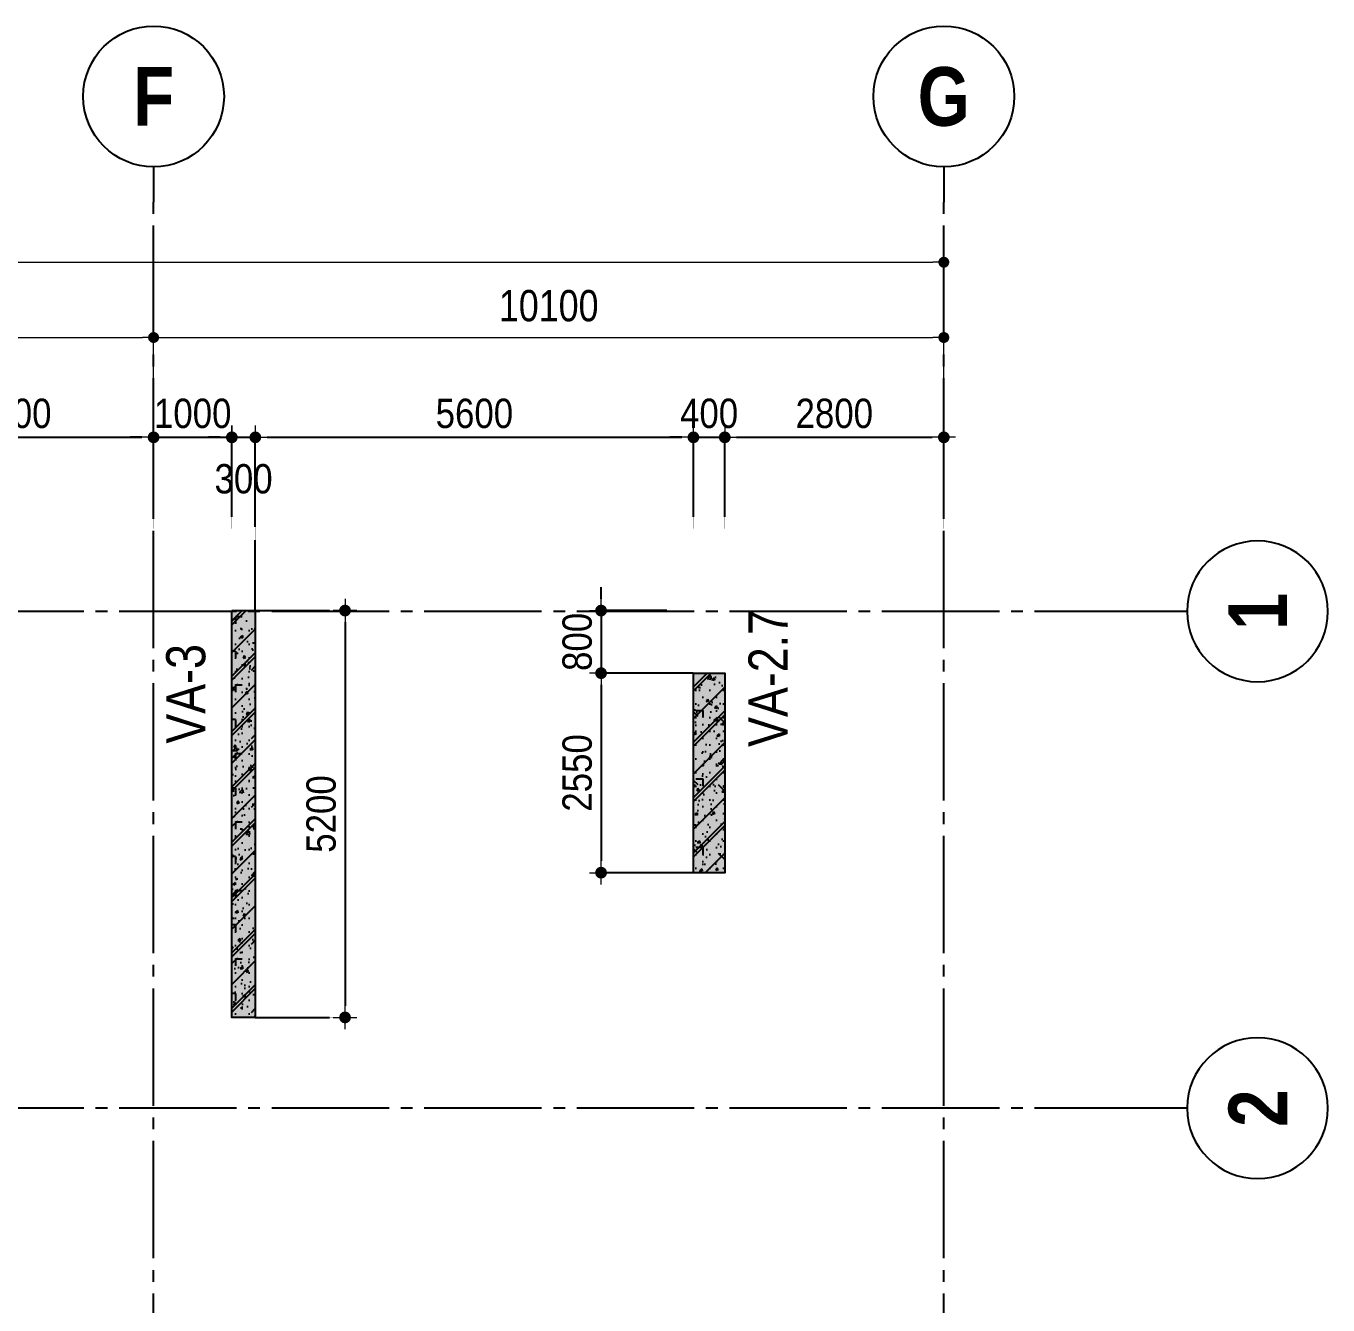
# Model space of a CAD drawing. Header units: millimetres. Extents: x -3973692 to -2843767, y 592734 to 838475.
# Drawn here: x -3305575 to -3288936, y 753355 to 769702 of the extents above; entities that cross this region are included whole.
import ezdxf
from ezdxf.enums import TextEntityAlignment as Align

# ---------------------------------------------------------------- set-up
doc = ezdxf.new("R2010")
doc.units = ezdxf.units.MM
doc.header["$MEASUREMENT"] = 0
doc.header["$PDMODE"] = 3
doc.header["$PDSIZE"] = -20
doc.linetypes.add('CHG_XX_Luoi truc-Block A$0$MB_Luoi truc-150-TWA$0$Center101', pattern=[13, 10, -1, 1, -1])
doc.linetypes.add('HIDDEN5', pattern=[2.8375, 1.25, -1.5875])
doc.layers.get('0').update_dxf_attribs({"lineweight": 9})
doc.layers.get('Defpoints').update_dxf_attribs({"color": 10, "lineweight": 0})
for name, color, linetype, lineweight in [("'S_General_Dim_1", 1, 'Continuous', 18), ('CHG_XX_Cot_Block A-T2-3$0$DBAO', 3, 'Continuous', 13), ('CHG_XX_Luoi truc-Block A$0$Dim 200', 1, 'Continuous', 5), ('TEXT', 7, 'Continuous', 15)]:
    doc.layers.add(name, color=color, linetype=linetype, lineweight=lineweight)
for name, color, linetype in [('CHG_XX_Cot_Block A-T2-3$0$mb_cot tang 4-8 twa$0$Concrete Hatch', 218, 'Continuous'), ('CHG_XX_Cot_Block A-T2-3$0$mb_cot tang 4-8 twa$0$Concrete Line', 6, 'Continuous'), ('CHG_XX_Cot_Block A-T2-3$0$mb_cot tang 4-8 twa$0$Concrete Solid', 216, 'Continuous'), ('CHG_XX_Luoi truc-Block A$0$MB_Luoi truc-150-TWA$0$Grid', 34, 'Continuous'), ('CHG_XX_Luoi truc-Block A$0$MB_Luoi truc-150-TWA$0$Grid Line', 251, 'CHG_XX_Luoi truc-Block A$0$MB_Luoi truc-150-TWA$0$Center101')]:
    doc.layers.add(name, color=color, linetype=linetype)
doc.styles.add('arial', font='arial.ttf', dxfattribs={"width": 0.85})
doc.styles.add('CHG_XX_Luoi truc-Block A$0$MB_Luoi truc-150-TWA$0$Grid A-F$0$VNI-HelveCB', font='')
doc.styles.add('CHG_XX_Luoi truc-Block A$0$Star-HelCon', font='')
doc.styles.add('TTP-HelCon', font='')
doc.styles.get('CHG_XX_Luoi truc-Block A$0$MB_Luoi truc-150-TWA$0$Grid A-F$0$VNI-HelveCB').set_extended_font_data('VNI-Helve-Condense', bold=True)
doc.styles.get('CHG_XX_Luoi truc-Block A$0$Star-HelCon').set_extended_font_data('VNI-Helve-Condense')
doc.styles.get('TTP-HelCon').set_extended_font_data('VNI-Helve-Condense')
doc.dimstyles.new('150', dxfattribs={"dimscale": 150, "dimtxt": 2.5, "dimasz": 1, "dimexe": 0, "dimexo": 0, "dimgap": 0.75, "dimtad": 1, "dimdec": 0, "dimzin": 9, "dimdsep": 46, "dimtxsty": 'arial', "dimblk1": 'DIMDOT', "dimblk2": 'DIMDOT', "dimsah": 1, "dimcen": 2, "dimdle": 3, "dimclre": 8, "dimclrt": 2, "dimadec": 0, "dimazin": 0, "dimtfac": 1, "dimtdec": 0, "dimtix": 1, "dimtmove": 2, "dimatfit": 3, "dimldrblk": 'DIMPIJL', "dimfxl": 1, "dimtvp": 1.8, "dimtolj": 1, "dimtzin": 0, "dimarcsym": 0})
doc.dimstyles.new('CHG_XX_Luoi truc-Block A$0$Dim 200', dxfattribs={"dimscale": 200, "dimtxt": 2, "dimasz": 0.7, "dimexe": 1, "dimexo": 1, "dimgap": 1, "dimtad": 1, "dimdec": 0, "dimzin": 12, "dimdsep": 46, "dimtxsty": 'CHG_XX_Luoi truc-Block A$0$Star-HelCon', "dimblk": 'CHG_XX_Luoi truc-Block A$0$_Dot', "dimcen": 1, "dimclrd": 256, "dimclre": 256, "dimclrt": 3, "dimadec": 0, "dimazin": 0, "dimtfac": 1, "dimtdec": 0, "dimtix": 1, "dimtmove": 2, "dimatfit": 3, "dimldrblk": 'CHG_XX_Luoi truc-Block A$0$HTT Arrow 30', "dimfxl": 1, "dimtolj": 1, "dimtzin": 0, "dimarcsym": 0})

# ---------------------------------------------------------------- blocks, each defined once
blk = doc.blocks.new('*U3016')
at = {"layer": 'CHG_XX_Luoi truc-Block A$0$MB_Luoi truc-150-TWA$0$Grid', "lineweight": -2}
blk.add_line((0, 470.0000000000001), (0, 467.0000000000001), dxfattribs=at)
blk.add_circle((0, 476.0000000000001), 6, dxfattribs=at)
at = {"layer": 'CHG_XX_Luoi truc-Block A$0$MB_Luoi truc-150-TWA$0$Grid Line'}
blk.add_line((0, 0), (0, 467.0000000000001), dxfattribs=at)
at = {"layer": 'CHG_XX_Luoi truc-Block A$0$MB_Luoi truc-150-TWA$0$Grid', "lineweight": -2, "style": 'CHG_XX_Luoi truc-Block A$0$MB_Luoi truc-150-TWA$0$Grid A-F$0$VNI-HelveCB'}
for tag, p in [('GRIDSUB', (0, 476.0000000000001)), ('GRID', (0, -9))]:
    blk.add_attdef(tag, text='', height=5, dxfattribs=at).set_placement(p, align=Align.MIDDLE)
blk = doc.blocks.new('CHG_XX_Luoi truc-Block A$0$_Dot')
at = {"color": 0, "linetype": 'ByBlock', "lineweight": -2}
blk.add_line((-0.5, 0), (-1, 0), dxfattribs=at)
at = {"color": 0, "linetype": 'ByBlock', "const_width": 0.5}
blk.add_lwpolyline([(-0.25, 0, 1), (0.25, 0, 1)], format="xyb", close=True, dxfattribs=at)
blk = doc.blocks.new('*D3009')
at = {"layer": 'CHG_XX_Luoi truc-Block A$0$Dim 200', "lineweight": -2, "transparency": 16777216}
for p, q in [((38150, 154891.4125687345), (38150, 155959.6356885452)), ((44550, 154891.4125687345), (44550, 155959.6356885452)), ((38290, 155759.6356885452), (44410, 155759.6356885452))]:
    blk.add_line(p, q, dxfattribs=at)
at = {"layer": 'Defpoints', "color": 0, "transparency": 16777216}
for p in [(44550, 155759.6356885452), (38150, 154691.4125687345), (44550, 154691.4125687345)]:
    blk.add_point(p, dxfattribs=at)
at = {"layer": 'CHG_XX_Luoi truc-Block A$0$Dim 200', "lineweight": -2, "transparency": 16777216, "xscale": 140, "yscale": 140, "zscale": 140, "rotation": 180}
blk.add_blockref('CHG_XX_Luoi truc-Block A$0$_Dot', (38150, 155759.6356885452), dxfattribs=at)
at = {"layer": 'CHG_XX_Luoi truc-Block A$0$Dim 200', "lineweight": -2, "transparency": 16777216, "xscale": 140, "yscale": 140, "zscale": 140}
blk.add_blockref('CHG_XX_Luoi truc-Block A$0$_Dot', (44550, 155759.6356885452), dxfattribs=at)
at = {"layer": 'CHG_XX_Luoi truc-Block A$0$Dim 200', "color": 3, "transparency": 16777216, "insert": (41350, 156163.9023552119), "char_height": 400, "attachment_point": 5, "style": 'CHG_XX_Luoi truc-Block A$0$Star-HelCon'}
blk.add_mtext('\\A1;6400', dxfattribs=at)
blk = doc.blocks.new('CHG_XX_Luoi truc-Block A$0$HTT Arrow 30')
blk.add_hatch(color=256).paths.add_polyline_path([(-2.5, 0.3750000000000002), (-2.5, -0.3749999999999998), (0, 0)])
at = {"color": 0, "linetype": 'ByBlock', "lineweight": -2}
for p, q in [((0, 0), (-2.5, 0.3750000000000002)), ((-2.5, -0.3749999999999998), (-2.5, 0.3750000000000002)), ((0, 0), (-2.5, -0.3749999999999998))]:
    blk.add_line(p, q, dxfattribs=at)
blk = doc.blocks.new('*D3010')
at = {"layer": 'CHG_XX_Luoi truc-Block A$0$Dim 200', "lineweight": -2, "transparency": 16777216}
for p, q in [((-1.031468626855521e-13, 154891.4125687345), (2.117720963990976e-14, 156921.7787512456)), ((54650, 154891.4125687345), (54650, 156921.7787512456)), ((140, 156721.7787512456), (54510, 156721.7787512456))]:
    blk.add_line(p, q, dxfattribs=at)
at = {"layer": 'Defpoints', "color": 0, "transparency": 16777216}
for p in [(54650, 156721.7787512456), (-1.153933306770256e-13, 154691.4125687345), (54650, 154691.4125687345)]:
    blk.add_point(p, dxfattribs=at)
at = {"layer": 'CHG_XX_Luoi truc-Block A$0$Dim 200', "lineweight": -2, "transparency": 16777216, "xscale": 140, "yscale": 140, "zscale": 140, "rotation": 180}
blk.add_blockref('CHG_XX_Luoi truc-Block A$0$_Dot', (8.930741648436222e-15, 156721.7787512456), dxfattribs=at)
at = {"layer": 'CHG_XX_Luoi truc-Block A$0$Dim 200', "lineweight": -2, "transparency": 16777216, "xscale": 140, "yscale": 140, "zscale": 140}
blk.add_blockref('CHG_XX_Luoi truc-Block A$0$_Dot', (54650, 156721.7787512456), dxfattribs=at)
at = {"layer": 'CHG_XX_Luoi truc-Block A$0$Dim 200', "color": 3, "transparency": 16777216, "insert": (27325, 157126.0454179123), "char_height": 400, "attachment_point": 5, "style": 'CHG_XX_Luoi truc-Block A$0$Star-HelCon'}
blk.add_mtext('\\A1;54650', dxfattribs=at)
blk = doc.blocks.new('*D3012')
at = {"layer": 'CHG_XX_Luoi truc-Block A$0$Dim 200', "lineweight": -2, "transparency": 16777216}
for p, q in [((44550, 154891.4125687345), (44550, 155959.6356885452)), ((54650, 154891.4125687345), (54650, 155959.6356885452)), ((44690, 155759.6356885452), (54510, 155759.6356885452))]:
    blk.add_line(p, q, dxfattribs=at)
at = {"layer": 'Defpoints', "color": 0, "transparency": 16777216}
for p in [(54650, 155759.6356885452), (44550, 154691.4125687345), (54650, 154691.4125687345)]:
    blk.add_point(p, dxfattribs=at)
at = {"layer": 'CHG_XX_Luoi truc-Block A$0$Dim 200', "lineweight": -2, "transparency": 16777216, "xscale": 140, "yscale": 140, "zscale": 140, "rotation": 180}
blk.add_blockref('CHG_XX_Luoi truc-Block A$0$_Dot', (44550, 155759.6356885452), dxfattribs=at)
at = {"layer": 'CHG_XX_Luoi truc-Block A$0$Dim 200', "lineweight": -2, "transparency": 16777216, "xscale": 140, "yscale": 140, "zscale": 140}
blk.add_blockref('CHG_XX_Luoi truc-Block A$0$_Dot', (54650, 155759.6356885452), dxfattribs=at)
at = {"layer": 'CHG_XX_Luoi truc-Block A$0$Dim 200', "color": 3, "transparency": 16777216, "insert": (49600, 156163.9023552119), "char_height": 400, "attachment_point": 5, "style": 'CHG_XX_Luoi truc-Block A$0$Star-HelCon'}
blk.add_mtext('\\A1;10100', dxfattribs=at)
blk = doc.blocks.new('*U3014')
at = {"layer": 'CHG_XX_Luoi truc-Block A$0$MB_Luoi truc-150-TWA$0$Grid', "lineweight": -2}
blk.add_line((0, -3), (0, 0), dxfattribs=at)
blk.add_circle((0, -9), 6, dxfattribs=at)
at = {"layer": 'CHG_XX_Luoi truc-Block A$0$MB_Luoi truc-150-TWA$0$Grid Line'}
blk.add_line((0, 0), (0, 404), dxfattribs=at)
at = {"layer": 'CHG_XX_Luoi truc-Block A$0$MB_Luoi truc-150-TWA$0$Grid', "lineweight": -2, "style": 'CHG_XX_Luoi truc-Block A$0$MB_Luoi truc-150-TWA$0$Grid A-F$0$VNI-HelveCB'}
for tag, p in [('GRIDSUB', (0, 413)), ('GRID', (0, -9))]:
    blk.add_attdef(tag, text='', height=5, dxfattribs=at).set_placement(p, align=Align.MIDDLE)
blk = doc.blocks.new('*U3013')
at = {"layer": 'CHG_XX_Luoi truc-Block A$0$MB_Luoi truc-150-TWA$0$Grid', "lineweight": -2}
blk.add_line((0, -3), (0, 0), dxfattribs=at)
blk.add_circle((0, -9), 6, dxfattribs=at)
at = {"layer": 'CHG_XX_Luoi truc-Block A$0$MB_Luoi truc-150-TWA$0$Grid Line'}
blk.add_line((0, 0), (0, 403), dxfattribs=at)
at = {"layer": 'CHG_XX_Luoi truc-Block A$0$MB_Luoi truc-150-TWA$0$Grid', "lineweight": -2, "style": 'CHG_XX_Luoi truc-Block A$0$MB_Luoi truc-150-TWA$0$Grid A-F$0$VNI-HelveCB'}
for tag, p in [('GRIDSUB', (0, 412)), ('GRID', (0, -9))]:
    blk.add_attdef(tag, text='', height=5, dxfattribs=at).set_placement(p, align=Align.MIDDLE)
blk = doc.blocks.new('*U2985')
at = {"layer": 'CHG_XX_Cot_Block A-T2-3$0$mb_cot tang 4-8 twa$0$Concrete Hatch'}
h = blk.add_hatch(dxfattribs=at)
h.set_pattern_fill('CONCRETE', color=256, scale=50, style=0, pattern_type=2)
h.set_pattern_definition([(45, (3649.999999999999, -49.99999999999999), (-176.7766952966369, 176.7766952966369), []), (45, (3649.999999999999, 1.4210854715202e-14), (-353.5533905932737, 353.5533905932738), []), (49.99999999999999, (3649.999999999999, -49.99999999999999), (358.6300913003767, -31.37606749129755), [37.5, -412.5]), (355, (3649.999999999999, -49.99999999999999), (-69.3756668065, 376.0960668500059), [30, -330]), (100.4514, (3679.885839999999, -52.61466999999998), (289.2546908570108, 344.7197710304768), [31.870095, -350.571056]), (46.18420000000001, (3649.999999999999, 50.00000000000001), (533.6205243128222, -82.75950716450905), [56.25, -618.75]), (96.6356, (3694.468372499999, 43.1033465), (467.3313527743517, 487.0589354502209), [47.805144, -525.8565]), (351.1842, (3649.999999999999, 50.00000000000001), (467.3309725668136, 487.0593004626623), [45, -495]), (21, (3699.999999999999, 25.00000000000001), (298.4535260592309, -201.3094453326694), [37.5, -412.5]), (326.0000000000001, (3699.999999999999, 25.00000000000001), (121.6576659607909, 362.5750225234265), [30, -330]), (71.4514, (3724.871116499999, 8.224197000000018), (420.111314290745, 161.2652483549762), [31.870095, -350.571056]), (37.50000000000001, (3649.999999999999, -49.99999999999999), (6.079927658645334, 166.4469269156558), [0, -326, 0, -335, 0, -331.25]), (7.499999999999999, (3649.999999999999, -49.99999999999999), (131.5347687210743, 197.2058559411801), [0, -191, 0, -318.5, 0, -126.25]), (327.5, (3538.499999999999, -49.99999999999999), (266.9112180862045, -11.2774358671899), [0, -125, 0, -390, 0, -517.5]), (317.5, (3488.499999999999, -49.99999999999999), (291.5930846711931, 50.05249116615882), [0, -162.5, 0, -259, 0, -367.5]), (0, (3824.999999999999, 125), (0, 875), [87.5, -787.5]), (0, (4087.499999999999, 300), (0, 875), [87.5, -787.5]), (0, (3912.499999999999, 650), (0, 875), [87.5, -350, 87.5, -350]), (90, (3824.999999999999, 125), (-875, 5.35782974626967e-14), [87.5, -787.5]), (90, (3912.499999999999, 650), (-875, 5.35782974626967e-14), [87.5, -787.5]), (90, (4174.999999999999, 300), (-875, 5.35782974626967e-14), [87.5, -787.5]), (90, (4349.999999999999, 562.5), (-875, 5.35782974626967e-14), [87.5, -787.5]), (135, (3912.499999999999, 125), (-875.016357447105, 8.881784197001252e-14), [123.76, -1113.7]), (135, (3999.999999999999, 650), (-875.016357447105, 8.881784197001252e-14), [123.76, -1113.7]), (45, (4087.499999999999, 300), (8.881784197001252e-14, 875.016357447105), [123.76, -247.485, 123.76, -742.455]), (0, (3474.999999999999, -49.99999999999999), (87.5, 87.5), [-175, 0])])
h.paths.add_polyline_path([(-750, 150), (-750, -150), (4449.999999999999, -150.0000000000001), (4449.999999999999, 150)])
at = {"layer": 'CHG_XX_Cot_Block A-T2-3$0$mb_cot tang 4-8 twa$0$Concrete Solid'}
blk.add_hatch(color=256, dxfattribs=at).paths.add_polyline_path([(-750, 150), (-750, -150), (4449.999999999999, -150.0000000000001), (4449.999999999999, 150)])
at = {"layer": 'CHG_XX_Cot_Block A-T2-3$0$mb_cot tang 4-8 twa$0$Concrete Line'}
blk.add_lwpolyline([(-750, 150), (-750, -150), (4449.999999999999, -150.0000000000001), (4449.999999999999, 150)], close=True, dxfattribs=at)
blk = doc.blocks.new('*U2988')
at = {"layer": 'CHG_XX_Cot_Block A-T2-3$0$mb_cot tang 4-8 twa$0$Concrete Hatch'}
h = blk.add_hatch(dxfattribs=at)
h.set_pattern_fill('CONCRETE', color=256, scale=50, style=0, pattern_type=2)
h.set_pattern_definition([(45, (999.9999999999998, -249.9999999999997), (-176.7766952966369, 176.7766952966369), []), (45, (999.9999999999998, -199.9999999999997), (-353.5533905932737, 353.5533905932738), []), (49.99999999999999, (999.9999999999998, -249.9999999999997), (358.6300913003767, -31.37606749129755), [37.5, -412.5]), (355, (999.9999999999998, -249.9999999999997), (-69.3756668065, 376.0960668500059), [30, -330]), (100.4514, (1029.88584, -252.6146699999997), (289.2546908570108, 344.7197710304768), [31.870095, -350.571056]), (46.18420000000001, (999.9999999999998, -149.9999999999997), (533.6205243128222, -82.75950716450905), [56.25, -618.75]), (96.6356, (1044.4683725, -156.8966534999997), (467.3313527743517, 487.0589354502209), [47.805144, -525.8565]), (351.1842, (999.9999999999998, -149.9999999999997), (467.3309725668136, 487.0593004626623), [45, -495]), (21, (1050, -174.9999999999997), (298.4535260592309, -201.3094453326694), [37.5, -412.5]), (326.0000000000001, (1050, -174.9999999999997), (121.6576659607909, 362.5750225234265), [30, -330]), (71.4514, (1074.8711165, -191.7758029999997), (420.111314290745, 161.2652483549762), [31.870095, -350.571056]), (37.50000000000001, (999.9999999999998, -249.9999999999997), (6.079927658645334, 166.4469269156558), [0, -326, 0, -335, 0, -331.25]), (7.499999999999999, (999.9999999999998, -249.9999999999997), (131.5347687210743, 197.2058559411801), [0, -191, 0, -318.5, 0, -126.25]), (327.5, (888.4999999999998, -249.9999999999997), (266.9112180862045, -11.2774358671899), [0, -125, 0, -390, 0, -517.5]), (317.5, (838.4999999999998, -249.9999999999997), (291.5930846711931, 50.05249116615882), [0, -162.5, 0, -259, 0, -367.5]), (0, (1175, -74.99999999999972), (0, 875), [87.5, -787.5]), (0, (1437.5, 100.0000000000003), (0, 875), [87.5, -787.5]), (0, (1262.5, 450.0000000000003), (0, 875), [87.5, -350, 87.5, -350]), (90, (1175, -74.99999999999972), (-875, 5.35782974626967e-14), [87.5, -787.5]), (90, (1262.5, 450.0000000000003), (-875, 5.35782974626967e-14), [87.5, -787.5]), (90, (1525, 100.0000000000003), (-875, 5.35782974626967e-14), [87.5, -787.5]), (90, (1700, 362.5000000000003), (-875, 5.35782974626967e-14), [87.5, -787.5]), (135, (1262.5, -74.99999999999972), (-875.016357447105, 8.881784197001252e-14), [123.76, -1113.7]), (135, (1350, 450.0000000000003), (-875.016357447105, 8.881784197001252e-14), [123.76, -1113.7]), (45, (1437.5, 100.0000000000003), (8.881784197001252e-14, 875.016357447105), [123.76, -247.485, 123.76, -742.455]), (0, (824.9999999999998, -249.9999999999997), (87.5, 87.5), [-175, 0])])
h.paths.add_polyline_path([(-750, 100.0000000000001), (-750, -299.9999999999998), (1800, -299.9999999999999), (1800, 100.0000000000001)])
at = {"layer": 'CHG_XX_Cot_Block A-T2-3$0$mb_cot tang 4-8 twa$0$Concrete Solid'}
blk.add_hatch(color=256, dxfattribs=at).paths.add_polyline_path([(-750, 100.0000000000001), (-750, -299.9999999999998), (1800, -299.9999999999999), (1800, 100.0000000000001)])
at = {"layer": 'CHG_XX_Cot_Block A-T2-3$0$mb_cot tang 4-8 twa$0$Concrete Line'}
blk.add_lwpolyline([(-750, 100.0000000000001), (-750, -299.9999999999998), (1800, -299.9999999999999), (1800, 100.0000000000001)], close=True, dxfattribs=at)
blk = doc.blocks.new('a')
at = {"layer": 'TEXT', "color": 3, "style": 'TTP-HelCon'}
for s, p in [('VA-2.7', (52653.23059430905, -1732.781148615992)), ('VA-3', (45210.78031963157, -1691.081610463094))]:
    blk.add_text(s, height=500, rotation=90, dxfattribs=at).set_placement(p)
blk = doc.blocks.new('DIMDOT')
for p, q in [((1, 0), (-1, 0)), ((0, -1), (0, 1))]:
    blk.add_line(p, q)
at = {"const_width": 0.5}
blk.add_lwpolyline([(-0.25, 0, 1), (0.25, 0, 1)], format="xyb", close=True, dxfattribs=at)
blk = doc.blocks.new('*D419')
at = {"layer": "'S_General_Dim_1", "color": 8, "linetype": 'HIDDEN5', "lineweight": -2, "transparency": 16777216}
for p, q in [((-3307545.198556936, 763280.6471433819), (-3307545.198556936, 764445.1232009373)), ((-3303945.198556936, 763280.6471433819), (-3303945.198556936, 764445.1232009373))]:
    blk.add_line(p, q, dxfattribs=at)
at = {"layer": "'S_General_Dim_1", "color": 0, "lineweight": -2, "transparency": 16777216}
blk.add_line((-3307395.198556936, 764445.1232009373), (-3304095.198556936, 764445.1232009373), dxfattribs=at)
at = {"layer": 'Defpoints', "color": 0, "transparency": 16777216}
for p in [(-3303945.198556936, 764445.1232009373), (-3307545.198556936, 763280.6471433819), (-3303945.198556936, 763280.6471433819)]:
    blk.add_point(p, dxfattribs=at)
at = {"layer": "'S_General_Dim_1", "color": 0, "lineweight": -2, "transparency": 16777216, "xscale": 150, "yscale": 150, "zscale": 150, "rotation": 180}
blk.add_blockref('DIMDOT', (-3307545.198556936, 764445.1232009373), dxfattribs=at)
at = {"layer": "'S_General_Dim_1", "color": 0, "lineweight": -2, "transparency": 16777216, "xscale": 150, "yscale": 150, "zscale": 150}
blk.add_blockref('DIMDOT', (-3303945.198556936, 764445.1232009373), dxfattribs=at)
at = {"layer": "'S_General_Dim_1", "color": 2, "transparency": 16777216, "insert": (-3305745.198556936, 764749.2159703779), "char_height": 375, "attachment_point": 5, "style": 'arial'}
blk.add_mtext('\\A1;3600', dxfattribs=at)
blk = doc.blocks.new('DIMPIJL')
at = {"linetype": 'ByBlock'}
blk.add_solid([(-2.5, 0.4166666666666686), (-2.5, -0.4166666666666686), (0, 0)], dxfattribs=at)
blk = doc.blocks.new('*D420')
at = {"layer": "'S_General_Dim_1", "color": 0, "lineweight": -2, "transparency": 16777216}
for p, q in [((-3304095.198556936, 764445.1232009373), (-3304245.198556936, 764445.1232009373)), ((-3303945.198556936, 764445.1232009373), (-3302945.198556936, 764445.1232009373)), ((-3302795.198556936, 764445.1232009373), (-3302645.198556936, 764445.1232009373))]:
    blk.add_line(p, q, dxfattribs=at)
at = {"layer": "'S_General_Dim_1", "color": 8, "linetype": 'HIDDEN5', "lineweight": -2, "transparency": 16777216}
for p, q in [((-3303945.198556936, 763280.6471433819), (-3303945.198556936, 764445.1232009373)), ((-3302945.198556936, 763280.6471433819), (-3302945.198556936, 764445.1232009373))]:
    blk.add_line(p, q, dxfattribs=at)
at = {"layer": 'Defpoints', "color": 0, "transparency": 16777216}
for p in [(-3302945.198556936, 764445.1232009373), (-3303945.198556936, 763280.6471433819), (-3302945.198556936, 763280.6471433819)]:
    blk.add_point(p, dxfattribs=at)
at = {"layer": "'S_General_Dim_1", "color": 0, "lineweight": -2, "transparency": 16777216, "xscale": 150, "yscale": 150, "zscale": 150}
blk.add_blockref('DIMDOT', (-3303945.198556936, 764445.1232009373), dxfattribs=at)
at = {"layer": "'S_General_Dim_1", "color": 0, "lineweight": -2, "transparency": 16777216, "xscale": 150, "yscale": 150, "zscale": 150, "rotation": 180}
blk.add_blockref('DIMDOT', (-3302945.198556936, 764445.1232009373), dxfattribs=at)
at = {"layer": "'S_General_Dim_1", "color": 2, "transparency": 16777216, "insert": (-3303445.198556936, 764749.0880713329), "char_height": 375, "attachment_point": 5, "style": 'arial'}
blk.add_mtext('\\A1;1000', dxfattribs=at)
blk = doc.blocks.new('*D421')
at = {"layer": "'S_General_Dim_1", "color": 0, "lineweight": -2, "transparency": 16777216}
for p, q in [((-3303095.198556936, 764445.1232009373), (-3303245.198556936, 764445.1232009373)), ((-3302945.198556936, 764445.1232009373), (-3302645.198556936, 764445.1232009373)), ((-3302495.198556936, 764445.1232009373), (-3302345.198556936, 764445.1232009373))]:
    blk.add_line(p, q, dxfattribs=at)
at = {"layer": "'S_General_Dim_1", "color": 8, "linetype": 'HIDDEN5', "lineweight": -2, "transparency": 16777216}
for p, q in [((-3302945.198556936, 763280.6471433819), (-3302945.198556936, 764445.1232009373)), ((-3302645.198556936, 762230.6471381313), (-3302645.198556936, 764445.1232009373))]:
    blk.add_line(p, q, dxfattribs=at)
at = {"layer": 'Defpoints', "color": 0, "transparency": 16777216}
for p in [(-3302645.198556936, 764445.1232009373), (-3302945.198556936, 763280.6471433819), (-3302645.198556936, 762230.6471381313)]:
    blk.add_point(p, dxfattribs=at)
at = {"layer": "'S_General_Dim_1", "color": 0, "lineweight": -2, "transparency": 16777216, "xscale": 150, "yscale": 150, "zscale": 150}
blk.add_blockref('DIMDOT', (-3302945.198556936, 764445.1232009373), dxfattribs=at)
at = {"layer": "'S_General_Dim_1", "color": 0, "lineweight": -2, "transparency": 16777216, "xscale": 150, "yscale": 150, "zscale": 150, "rotation": 180}
blk.add_blockref('DIMDOT', (-3302645.198556936, 764445.1232009373), dxfattribs=at)
at = {"layer": "'S_General_Dim_1", "color": 2, "transparency": 16777216, "insert": (-3302795.198557002, 763912.9348088267), "char_height": 375, "attachment_point": 5, "style": 'arial'}
blk.add_mtext('\\A1;300', dxfattribs=at)
blk = doc.blocks.new('*D422')
at = {"layer": "'S_General_Dim_1", "color": 8, "linetype": 'HIDDEN5', "lineweight": -2, "transparency": 16777216}
for p, q in [((-3302645.198556936, 762230.6471381313), (-3302645.198556936, 764445.1232009373)), ((-3297045.198556936, 763280.6471433819), (-3297045.198556936, 764445.1232009373))]:
    blk.add_line(p, q, dxfattribs=at)
at = {"layer": "'S_General_Dim_1", "color": 0, "lineweight": -2, "transparency": 16777216}
blk.add_line((-3302495.198556936, 764445.1232009373), (-3297195.198556936, 764445.1232009373), dxfattribs=at)
at = {"layer": 'Defpoints', "color": 0, "transparency": 16777216}
for p in [(-3297045.198556936, 764445.1232009373), (-3297045.198556936, 763280.6471433819), (-3302645.198556936, 762230.6471381313)]:
    blk.add_point(p, dxfattribs=at)
at = {"layer": "'S_General_Dim_1", "color": 0, "lineweight": -2, "transparency": 16777216, "xscale": 150, "yscale": 150, "zscale": 150, "rotation": 180}
blk.add_blockref('DIMDOT', (-3302645.198556936, 764445.1232009373), dxfattribs=at)
at = {"layer": "'S_General_Dim_1", "color": 0, "lineweight": -2, "transparency": 16777216, "xscale": 150, "yscale": 150, "zscale": 150}
blk.add_blockref('DIMDOT', (-3297045.198556936, 764445.1232009373), dxfattribs=at)
at = {"layer": "'S_General_Dim_1", "color": 2, "transparency": 16777216, "insert": (-3299845.198556936, 764749.0880713329), "char_height": 375, "attachment_point": 5, "style": 'arial'}
blk.add_mtext('\\A1;5600', dxfattribs=at)
blk = doc.blocks.new('*D423')
at = {"layer": "'S_General_Dim_1", "color": 0, "lineweight": -2, "transparency": 16777216}
for p, q in [((-3297195.198556936, 764445.1232009373), (-3297345.198556936, 764445.1232009373)), ((-3297045.198556936, 764445.1232009373), (-3296645.198556936, 764445.1232009373)), ((-3296495.198556936, 764445.1232009373), (-3296345.198556936, 764445.1232009373))]:
    blk.add_line(p, q, dxfattribs=at)
at = {"layer": "'S_General_Dim_1", "color": 8, "linetype": 'HIDDEN5', "lineweight": -2, "transparency": 16777216}
for p, q in [((-3297045.198556936, 763280.6471433819), (-3297045.198556936, 764445.1232009373)), ((-3296645.198556936, 763280.6471433819), (-3296645.198556936, 764445.1232009373))]:
    blk.add_line(p, q, dxfattribs=at)
at = {"layer": 'Defpoints', "color": 0, "transparency": 16777216}
for p in [(-3296645.198556936, 764445.1232009373), (-3297045.198556936, 763280.6471433819), (-3296645.198556936, 763280.6471433819)]:
    blk.add_point(p, dxfattribs=at)
at = {"layer": "'S_General_Dim_1", "color": 0, "lineweight": -2, "transparency": 16777216, "xscale": 150, "yscale": 150, "zscale": 150}
blk.add_blockref('DIMDOT', (-3297045.198556936, 764445.1232009373), dxfattribs=at)
at = {"layer": "'S_General_Dim_1", "color": 0, "lineweight": -2, "transparency": 16777216, "xscale": 150, "yscale": 150, "zscale": 150, "rotation": 180}
blk.add_blockref('DIMDOT', (-3296645.198556936, 764445.1232009373), dxfattribs=at)
at = {"layer": "'S_General_Dim_1", "color": 2, "transparency": 16777216, "insert": (-3296845.198556936, 764749.0880713329), "char_height": 375, "attachment_point": 5, "style": 'arial'}
blk.add_mtext('\\A1;400', dxfattribs=at)
blk = doc.blocks.new('*D424')
at = {"layer": "'S_General_Dim_1", "color": 8, "linetype": 'HIDDEN5', "lineweight": -2, "transparency": 16777216}
for p, q in [((-3296645.198556936, 763280.6471433819), (-3296645.198556936, 764445.1232009373)), ((-3293845.198556936, 763280.6471433819), (-3293845.198556936, 764445.1232009373))]:
    blk.add_line(p, q, dxfattribs=at)
at = {"layer": "'S_General_Dim_1", "color": 0, "lineweight": -2, "transparency": 16777216}
blk.add_line((-3296495.198556936, 764445.1232009373), (-3293995.198556936, 764445.1232009373), dxfattribs=at)
at = {"layer": 'Defpoints', "color": 0, "transparency": 16777216}
for p in [(-3293845.198556936, 764445.1232009373), (-3296645.198556936, 763280.6471433819), (-3293845.198556936, 763280.6471433819)]:
    blk.add_point(p, dxfattribs=at)
at = {"layer": "'S_General_Dim_1", "color": 0, "lineweight": -2, "transparency": 16777216, "xscale": 150, "yscale": 150, "zscale": 150, "rotation": 180}
blk.add_blockref('DIMDOT', (-3296645.198556936, 764445.1232009373), dxfattribs=at)
at = {"layer": "'S_General_Dim_1", "color": 0, "lineweight": -2, "transparency": 16777216, "xscale": 150, "yscale": 150, "zscale": 150}
blk.add_blockref('DIMDOT', (-3293845.198556936, 764445.1232009373), dxfattribs=at)
at = {"layer": "'S_General_Dim_1", "color": 2, "transparency": 16777216, "insert": (-3295245.198556936, 764749.0880713329), "char_height": 375, "attachment_point": 5, "style": 'arial'}
blk.add_mtext('\\A1;2800', dxfattribs=at)
blk = doc.blocks.new('*D426')
at = {"layer": "'S_General_Dim_1", "color": 8, "linetype": 'HIDDEN5', "lineweight": -2, "transparency": 16777216}
for p, q in [((-3302645.198556808, 762230.6471381315), (-3301498.295127081, 762230.6471381315)), ((-3302645.198556808, 757030.6471433488), (-3301498.295127081, 757030.6471433488))]:
    blk.add_line(p, q, dxfattribs=at)
at = {"layer": "'S_General_Dim_1", "color": 0, "lineweight": -2, "transparency": 16777216}
blk.add_line((-3301498.295127081, 762080.6471381315), (-3301498.295127081, 757180.6471433488), dxfattribs=at)
at = {"layer": 'Defpoints', "color": 0, "transparency": 16777216}
for p in [(-3302645.198556808, 762230.6471381315), (-3302645.198556808, 757030.6471433488), (-3301498.295127081, 757030.6471433488)]:
    blk.add_point(p, dxfattribs=at)
at = {"layer": "'S_General_Dim_1", "color": 0, "lineweight": -2, "transparency": 16777216, "xscale": 150, "yscale": 150, "zscale": 150}
for p, rotation in [((-3301498.295127081, 762230.6471381315), 90), ((-3301498.295127081, 757030.6471433488), 270)]:
    blk.add_blockref('DIMDOT', p, dxfattribs=dict(at, rotation=rotation))
at = {"layer": "'S_General_Dim_1", "color": 2, "transparency": 16777216, "insert": (-3301802.259997475, 759630.647140741), "char_height": 375, "attachment_point": 5, "rotation": 90, "style": 'arial'}
blk.add_mtext('\\A1;5200', dxfattribs=at)
blk = doc.blocks.new('*D460')
at = {"layer": "'S_General_Dim_1", "color": 0, "lineweight": -2, "transparency": 16777216}
for p, q in [((-3298225.852135262, 762380.6471381315), (-3298225.852135262, 762530.6471381315)), ((-3298225.852135262, 762230.6471381315), (-3298225.852135262, 761430.647132883)), ((-3298225.852135262, 761280.647132883), (-3298225.852135262, 761130.647132883))]:
    blk.add_line(p, q, dxfattribs=at)
at = {"layer": "'S_General_Dim_1", "color": 8, "linetype": 'HIDDEN5', "lineweight": -2, "transparency": 16777216}
for p, q in [((-3297257.110984954, 762230.6471381315), (-3298225.852135262, 762230.6471381315)), ((-3297045.198556938, 761430.647132883), (-3298225.852135262, 761430.647132883))]:
    blk.add_line(p, q, dxfattribs=at)
at = {"layer": 'Defpoints', "color": 0, "transparency": 16777216}
for p in [(-3297257.110984954, 762230.6471381315), (-3298225.852135262, 761430.647132883), (-3297045.198556938, 761430.647132883)]:
    blk.add_point(p, dxfattribs=at)
at = {"layer": "'S_General_Dim_1", "color": 0, "lineweight": -2, "transparency": 16777216, "xscale": 150, "yscale": 150, "zscale": 150}
for p, rotation in [((-3298225.852135262, 762230.6471381315), 270), ((-3298225.852135262, 761430.647132883), 90)]:
    blk.add_blockref('DIMDOT', p, dxfattribs=dict(at, rotation=rotation))
at = {"layer": "'S_General_Dim_1", "color": 2, "transparency": 16777216, "insert": (-3298529.817005657, 761830.647135508), "char_height": 375, "attachment_point": 5, "rotation": 90, "style": 'arial'}
blk.add_mtext('\\A1;800', dxfattribs=at)
blk = doc.blocks.new('*D461')
at = {"layer": "'S_General_Dim_1", "color": 8, "linetype": 'HIDDEN5', "lineweight": -2, "transparency": 16777216}
for p, q in [((-3297045.198556938, 761430.647132883), (-3298225.852135264, 761430.647132883)), ((-3297045.198556938, 758880.647132883), (-3298225.852135264, 758880.647132883))]:
    blk.add_line(p, q, dxfattribs=at)
at = {"layer": "'S_General_Dim_1", "color": 0, "lineweight": -2, "transparency": 16777216}
blk.add_line((-3298225.852135264, 761280.647132883), (-3298225.852135264, 759030.647132883), dxfattribs=at)
at = {"layer": 'Defpoints', "color": 0, "transparency": 16777216}
for p in [(-3297045.198556938, 761430.647132883), (-3298225.852135264, 758880.647132883), (-3297045.198556938, 758880.647132883)]:
    blk.add_point(p, dxfattribs=at)
at = {"layer": "'S_General_Dim_1", "color": 0, "lineweight": -2, "transparency": 16777216, "xscale": 150, "yscale": 150, "zscale": 150}
for p, rotation in [((-3298225.852135264, 761430.647132883), 90), ((-3298225.852135264, 758880.647132883), 270)]:
    blk.add_blockref('DIMDOT', p, dxfattribs=dict(at, rotation=rotation))
at = {"layer": "'S_General_Dim_1", "color": 2, "transparency": 16777216, "insert": (-3298529.817005659, 760155.6471328838), "char_height": 375, "attachment_point": 5, "rotation": 90, "style": 'arial'}
blk.add_mtext('\\A1;2550', dxfattribs=at)
blk = doc.blocks.new('CHG_XX_Luoi truc-Block A')
at = {"layer": 'CHG_XX_Luoi truc-Block A$0$MB_Luoi truc-150-TWA$0$Grid'}
ref = blk.add_blockref('*U3016', (44550, 87440.67921933654), dxfattribs=dict(at, xscale=150, yscale=150, zscale=150))
ref.add_attrib('GRIDSUB', 'F', dxfattribs={"lineweight": -2, "height": 750, "style": 'CHG_XX_Luoi truc-Block A$0$MB_Luoi truc-150-TWA$0$Grid A-F$0$VNI-HelveCB'}).set_placement((44550, 158840.6792193365), align=Align.MIDDLE)
ref = blk.add_blockref('*U3016', (54650, 87440.67921933654), dxfattribs=dict(at, xscale=150, yscale=150, zscale=150))
ref.add_attrib('GRIDSUB', 'G', dxfattribs={"lineweight": -2, "height": 750, "style": 'CHG_XX_Luoi truc-Block A$0$MB_Luoi truc-150-TWA$0$Grid A-F$0$VNI-HelveCB'}).set_placement((54650, 158840.6792193365), align=Align.MIDDLE)
ref = blk.add_blockref('*U3013', (57309.50927037185, 152259.6356885452), dxfattribs=dict(at, xscale=-150, yscale=150, zscale=150, rotation=90))
ref.add_attrib('GRID', '1', dxfattribs={"lineweight": -2, "height": 750, "rotation": 90, "style": 'CHG_XX_Luoi truc-Block A$0$MB_Luoi truc-150-TWA$0$Grid A-F$0$VNI-HelveCB'}).set_placement((58659.50927037183, 152259.6356885452), align=Align.MIDDLE)
ref = blk.add_blockref('*U3014', (57309.50927037185, 145909.6356885452), dxfattribs=dict(at, xscale=-150, yscale=150, zscale=150, rotation=90))
ref.add_attrib('GRID', '2', dxfattribs={"lineweight": -2, "height": 750, "rotation": 90, "style": 'CHG_XX_Luoi truc-Block A$0$MB_Luoi truc-150-TWA$0$Grid A-F$0$VNI-HelveCB'}).set_placement((58659.50927037183, 145909.6356885452), align=Align.MIDDLE)
at = {"layer": 'CHG_XX_Luoi truc-Block A$0$Dim 200'}
for base, p1, p2, picture, middle in [((54650, 156721.7787512456), (-1.153933306770256e-13, 154691.4125687345), (54650, 154691.4125687345), '*D3010', (27325, 157126.0454179123)), ((44550, 155759.6356885452), (38150, 154691.4125687345), (44550, 154691.4125687345), '*D3009', (41350, 156163.9023552119)), ((54650, 155759.6356885452), (44550, 154691.4125687345), (54650, 154691.4125687345), '*D3012', (49600, 156163.9023552119))]:
    dim = blk.add_linear_dim(base=base, p1=p1, p2=p2, dimstyle='CHG_XX_Luoi truc-Block A$0$Dim 200', dxfattribs=at)
    dim.commit()
    dim.dimension.update_dxf_attribs({"geometry": picture, "text_midpoint": middle})
blk = doc.blocks.new('CHG_XX_Cot_Block A-T2-3')
at = {"layer": 'CHG_XX_Cot_Block A-T2-3$0$DBAO'}
blk.add_blockref('CHG_XX_Luoi truc-Block A', (8014952.261310224, 1085564.094002106), dxfattribs=at)
at = {"layer": 'CHG_XX_Cot_Block A-T2-3$0$mb_cot tang 4-8 twa$0$Concrete Line', "xscale": -1, "rotation": 90}
for name, p in [('*U2985', (8060652.261310224, 1237083.365379196)), ('*U2988', (8066502.261310224, 1236283.365379196))]:
    blk.add_blockref(name, p, dxfattribs=at)

msp = doc.modelspace()

# ---------------------------------------------------------------- block references
at = {"layer": "'S_General_Dim_1"}
msp.add_blockref('CHG_XX_Cot_Block A-T2-3', (-11363447.45986716, -475602.7182410646), dxfattribs=at)
at = {"layer": 'TEXT'}
msp.add_blockref('a', (-3348495.198556936, 762221.0114495861), dxfattribs=at)

# ---------------------------------------------------------------- dimensions: what is measured, and where the dimension line sits
at = {"layer": "'S_General_Dim_1"}
for base, p1, p2, picture, middle in [((-3303945.198556936, 764445.1232009373), (-3307545.198556936, 763280.6471433819), (-3303945.198556936, 763280.6471433819), '*D419', (-3305745.198556936, 764749.2159703779)), ((-3302945.198556936, 764445.1232009373), (-3303945.198556936, 763280.6471433819), (-3302945.198556936, 763280.6471433819), '*D420', (-3303445.198556936, 764749.0880713329)), ((-3297045.198556936, 764445.1232009373), (-3302645.198556936, 762230.6471381313), (-3297045.198556936, 763280.6471433819), '*D422', (-3299845.198556936, 764749.0880713329)), ((-3296645.198556936, 764445.1232009373), (-3297045.198556936, 763280.6471433819), (-3296645.198556936, 763280.6471433819), '*D423', (-3296845.198556936, 764749.0880713329)), ((-3293845.198556936, 764445.1232009373), (-3296645.198556936, 763280.6471433819), (-3293845.198556936, 763280.6471433819), '*D424', (-3295245.198556936, 764749.0880713329))]:
    dim = msp.add_linear_dim(base=base, p1=p1, p2=p2, dimstyle='150', dxfattribs=at)
    dim.commit()
    dim.dimension.update_dxf_attribs({"geometry": picture, "text_midpoint": middle})
dim = msp.add_linear_dim(base=(-3302645.198556936, 764445.1232009373), p1=(-3302945.198556936, 763280.6471433819), p2=(-3302645.198556936, 762230.6471381313), dimstyle='150', dxfattribs=at)
dim.commit()
dim.dimension.update_dxf_attribs({"geometry": '*D421', "text_midpoint": (-3302795.198557002, 763912.9348088267), "dimtype": 160})
for base, p1, p2, picture, middle in [((-3298225.852135262, 761430.647132883), (-3297257.110984952, 762230.6471381313), (-3297045.198556936, 761430.6471328827), '*D460', (-3298529.817005657, 761830.647135508)), ((-3301498.295127081, 757030.6471433488), (-3302645.198556806, 762230.6471381313), (-3302645.198556806, 757030.6471433486), '*D426', (-3301802.259997475, 759630.647140741)), ((-3298225.852135264, 758880.647132883), (-3297045.198556936, 761430.6471328827), (-3297045.198556936, 758880.6471328827), '*D461', (-3298529.817005659, 760155.6471328838))]:
    dim = msp.add_linear_dim(base=base, p1=p1, p2=p2, angle=90, dimstyle='150', dxfattribs=at)
    dim.commit()
    dim.dimension.update_dxf_attribs({"geometry": picture, "text_midpoint": middle})

doc.saveas('drawing.dxf')
